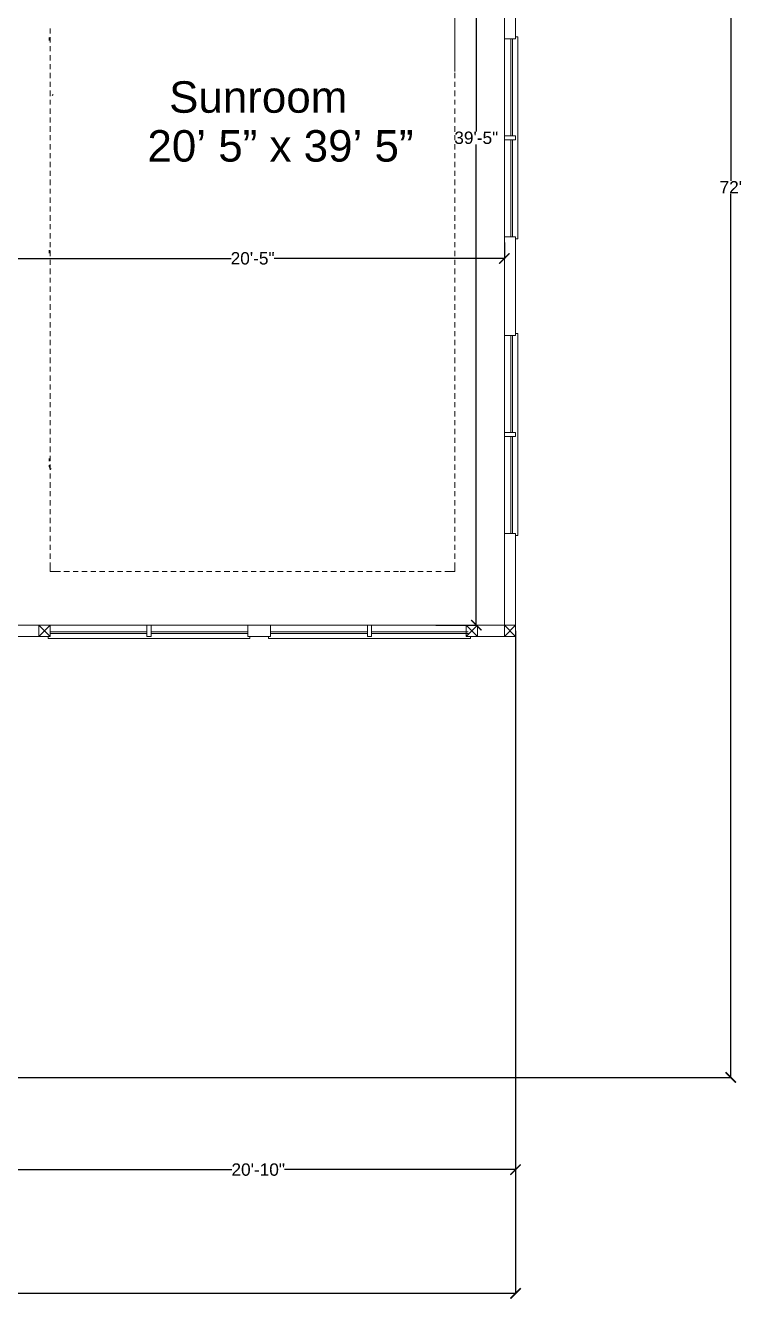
# Model space of a CAD drawing. Header units: inches. Extents: x 38 to 8673, y 1 to 7200.
# Drawn here: x 5019 to 5367, y 3207 to 3826 of the extents above; entities that cross this region are included whole.
import ezdxf

# ---------------------------------------------------------------- set-up
doc = ezdxf.new("R2010")
doc.units = ezdxf.units.IN
doc.header["$MEASUREMENT"] = 0
doc.layers.add('PDF_Layer 2', color=7, linetype='Continuous', true_color=0x221f1f)
doc.styles.add('PDF Arial', font='arial.ttf')
doc.styles.get("Standard").update_dxf_attribs({"font": 'arial.ttf'})
doc.dimstyles.get("Standard").update_dxf_attribs({"dimtxt": 6, "dimasz": 5, "dimexe": 0.18, "dimexo": 0.0625, "dimgap": 0.09, "dimtad": 0, "dimtih": 1, "dimtoh": 1, "dimdec": 0, "dimzin": 0, "dimdsep": 46, "dimlunit": 4, "dimtxsty": 'Standard', "dimblk": 'ARCHTICK', "dimcen": 0.09, "dimclrd": 3, "dimclre": 3, "dimclrt": 1, "dimadec": 0, "dimazin": 0, "dimtfac": 1, "dimtdec": 0, "dimtofl": 0, "dimtmove": 0, "dimatfit": 3, "dimfxl": 100, "dimtolj": 1, "dimtzin": 0, "dimarcsym": 0})

# ---------------------------------------------------------------- blocks, each defined once
blk = doc.blocks.new('_ArchTick')
at = {"color": 0, "linetype": 'ByBlock', "const_width": 0.15}
blk.add_lwpolyline([(-0.5, -0.5), (0.5, 0.5)], dxfattribs=at)
blk = doc.blocks.new('*D91')
at = {"layer": 'Defpoints', "color": 0, "transparency": 16777216}
for p in [(5006.93, 3720.58), (5251.45, 3720.58), (5251.45, 3712.79)]:
    blk.add_point(p, dxfattribs=at)
at = {"layer": 'PDF_Layer 2', "color": 3, "lineweight": -2, "transparency": 16777216}
for p, q in [((5006.93, 3720.52), (5006.93, 3712.61)), ((5251.45, 3720.52), (5251.45, 3712.61)), ((5006.93, 3712.79), (5118.74, 3712.79)), ((5251.45, 3712.79), (5139.63, 3712.79))]:
    blk.add_line(p, q, dxfattribs=at)
at = {"layer": 'PDF_Layer 2', "color": 3, "lineweight": -2, "transparency": 16777216, "xscale": 5, "yscale": 5, "zscale": 5, "rotation": 180}
blk.add_blockref('_ArchTick', (5006.93, 3712.79), dxfattribs=at)
at = {"layer": 'PDF_Layer 2', "color": 3, "lineweight": -2, "transparency": 16777216, "xscale": 5, "yscale": 5, "zscale": 5}
blk.add_blockref('_ArchTick', (5251.45, 3712.79), dxfattribs=at)
at = {"layer": 'PDF_Layer 2', "color": 1, "transparency": 16777216, "insert": (5129.19, 3712.79), "char_height": 6, "attachment_point": 5}
blk.add_mtext('\\A1;20\'-5"', dxfattribs=at)
blk = doc.blocks.new('*D78')
at = {"layer": 'Defpoints', "color": 0, "transparency": 16777216}
for p in [(5218.17, 4007.82), (5237.81, 4007.82), (5218.17, 3534.78)]:
    blk.add_point(p, dxfattribs=at)
at = {"layer": 'PDF_Layer 2', "color": 3, "lineweight": -2, "transparency": 16777216}
for p, q in [((5218.23, 4007.82), (5237.99, 4007.82)), ((5237.81, 4007.82), (5237.81, 3774.46)), ((5237.81, 3534.78), (5237.81, 3768.14)), ((5218.23, 3534.78), (5237.99, 3534.78))]:
    blk.add_line(p, q, dxfattribs=at)
at = {"layer": 'PDF_Layer 2', "color": 3, "lineweight": -2, "transparency": 16777216, "xscale": 5, "yscale": 5, "zscale": 5}
for p, rotation in [((5237.81, 4007.82), 90), ((5237.81, 3534.78), 270)]:
    blk.add_blockref('_ArchTick', p, dxfattribs=dict(at, rotation=rotation))
at = {"layer": 'PDF_Layer 2', "color": 1, "transparency": 16777216, "insert": (5237.81, 3771.3), "char_height": 6, "attachment_point": 5}
blk.add_mtext('\\A1;39\'-5"', dxfattribs=at)
blk = doc.blocks.new('*D101')
at = {"layer": 'Defpoints', "color": 0, "transparency": 16777216}
for p in [(5256.89, 3532.06), (5006.93, 3459.26), (5256.89, 3270.52)]:
    blk.add_point(p, dxfattribs=at)
at = {"layer": 'PDF_Layer 2', "color": 3, "lineweight": -2, "transparency": 16777216}
for p, q in [((5256.89, 3532), (5256.89, 3270.34)), ((5006.93, 3459.2), (5006.93, 3270.34)), ((5006.93, 3270.52), (5119.13, 3270.52)), ((5256.89, 3270.52), (5144.68, 3270.52))]:
    blk.add_line(p, q, dxfattribs=at)
at = {"layer": 'PDF_Layer 2', "color": 3, "lineweight": -2, "transparency": 16777216, "xscale": 5, "yscale": 5, "zscale": 5, "rotation": 180}
blk.add_blockref('_ArchTick', (5006.93, 3270.52), dxfattribs=at)
at = {"layer": 'PDF_Layer 2', "color": 3, "lineweight": -2, "transparency": 16777216, "xscale": 5, "yscale": 5, "zscale": 5}
blk.add_blockref('_ArchTick', (5256.89, 3270.52), dxfattribs=at)
at = {"layer": 'PDF_Layer 2', "color": 1, "transparency": 16777216, "insert": (5131.91, 3270.52), "char_height": 6, "attachment_point": 5}
blk.add_mtext('\\A1;20\'-10"', dxfattribs=at)
blk = doc.blocks.new('*D102')
at = {"layer": 'Defpoints', "color": 0, "transparency": 16777216}
for p in [(5256.89, 3529.34), (4192.85, 3333.26), (5256.89, 3210.48)]:
    blk.add_point(p, dxfattribs=at)
at = {"layer": 'PDF_Layer 2', "color": 3, "lineweight": -2, "transparency": 16777216}
for p, q in [((5256.89, 3529.28), (5256.89, 3210.3)), ((4192.85, 3333.2), (4192.85, 3210.3)), ((4192.85, 3210.48), (4714.47, 3210.48)), ((5256.89, 3210.48), (4735.27, 3210.48))]:
    blk.add_line(p, q, dxfattribs=at)
at = {"layer": 'PDF_Layer 2', "color": 3, "lineweight": -2, "transparency": 16777216, "xscale": 5, "yscale": 5, "zscale": 5, "rotation": 180}
blk.add_blockref('_ArchTick', (4192.85, 3210.48), dxfattribs=at)
at = {"layer": 'PDF_Layer 2', "color": 3, "lineweight": -2, "transparency": 16777216, "xscale": 5, "yscale": 5, "zscale": 5}
blk.add_blockref('_ArchTick', (5256.89, 3210.48), dxfattribs=at)
at = {"layer": 'PDF_Layer 2', "color": 1, "transparency": 16777216, "insert": (4724.87, 3210.48), "char_height": 6, "attachment_point": 5}
blk.add_mtext('\\A1;88\'-8"', dxfattribs=at)
blk = doc.blocks.new('*D80')
at = {"layer": 'Defpoints', "color": 0, "transparency": 16777216}
for p in [(4442.85, 4179.34), (5361.42, 4179.34), (4831.09, 3315.26)]:
    blk.add_point(p, dxfattribs=at)
at = {"layer": 'PDF_Layer 2', "color": 3, "lineweight": -2, "transparency": 16777216}
for p, q in [((4442.91, 4179.34), (5361.6, 4179.34)), ((5361.42, 4179.34), (5361.42, 3750.4)), ((5361.42, 3315.26), (5361.42, 3744.2)), ((4831.15, 3315.26), (5361.6, 3315.26))]:
    blk.add_line(p, q, dxfattribs=at)
at = {"layer": 'PDF_Layer 2', "color": 3, "lineweight": -2, "transparency": 16777216, "xscale": 5, "yscale": 5, "zscale": 5}
for p, rotation in [((5361.42, 4179.34), 90), ((5361.42, 3315.26), 270)]:
    blk.add_blockref('_ArchTick', p, dxfattribs=dict(at, rotation=rotation))
at = {"layer": 'PDF_Layer 2', "color": 1, "transparency": 16777216, "insert": (5361.42, 3747.3), "char_height": 6, "attachment_point": 5}
blk.add_mtext("\\A1;72'", dxfattribs=at)

msp = doc.modelspace()

# ---------------------------------------------------------------- linework, layer by layer
at = {"layer": 'PDF_Layer 2', "color": 18, "lineweight": 0, "true_color": 0x000000}
for p, q in [((5251.45, 3853.82), (5251.45, 3819.34)), ((5256.89, 3819.34), (5256.89, 3853.82)), ((5256.89, 3534.78), (5256.89, 3579.34)), ((5238.41, 3529.34), (5251.45, 3529.34))]:
    msp.add_line(p, q, dxfattribs=at)
for points in [[(5227.45, 3803.58), (5227.45, 3836.38)], [(5030.93, 3824.38), (5030.93, 3821.98)], [(5227.45, 3821.98), (5227.45, 3824.38)], [(5030.45, 3819.98), (5030.45, 3818.62), (5030.45, 3818.54)], [(5030.77, 3818.54), (5030.77, 3819.9), (5030.77, 3819.98)], [(5030.93, 3820.14), (5030.93, 3817.5)], [(5030.93, 3815.74), (5030.93, 3813.34)], [(5227.45, 3817.5), (5227.45, 3820.14)], [(5227.45, 3813.34), (5227.45, 3815.74)], [(5256.89, 3819.34), (5251.45, 3819.34), (5251.45, 3771.34), (5251.45, 3723.34), (5256.89, 3723.34)], [(5254.65, 3819.34), (5254.65, 3772.3)], [(5255.45, 3819.34), (5255.45, 3772.3)], [(5256.89, 3820.3), (5257.93, 3820.3), (5257.93, 3781.1), (5257.93, 3771.34), (5257.93, 3722.3), (5256.89, 3722.3)], [(5030.93, 3811.5), (5030.93, 3808.86)], [(5227.45, 3808.86), (5227.45, 3811.5)], [(5030.93, 3807.1), (5030.93, 3804.7)], [(5030.93, 3802.86), (5030.93, 3800.22)], [(5227.45, 3804.7), (5227.45, 3807.1)], [(5227.45, 3800.22), (5227.45, 3802.86)], [(5030.93, 3798.46), (5030.93, 3796.06)], [(5227.45, 3796.06), (5227.45, 3798.46)], [(5030.93, 3794.22), (5030.93, 3791.58)], [(5227.45, 3791.58), (5227.45, 3794.22)], [(5030.93, 3789.82), (5030.93, 3787.42)], [(5030.93, 3785.58), (5030.93, 3782.94)], [(5227.45, 3787.42), (5227.45, 3789.82)], [(5227.45, 3782.94), (5227.45, 3785.58)], [(5030.93, 3781.18), (5030.93, 3778.78)], [(5227.45, 3778.78), (5227.45, 3781.18)], [(5030.93, 3776.94), (5030.93, 3774.3)], [(5030.93, 3772.54), (5030.93, 3770.14)], [(5227.45, 3774.3), (5227.45, 3776.94)], [(5227.45, 3770.14), (5227.45, 3772.54)], [(5251.45, 3772.3), (5256.89, 3772.3), (5256.89, 3770.3), (5251.45, 3770.3)], [(5030.93, 3768.3), (5030.93, 3765.66)], [(5227.45, 3765.66), (5227.45, 3768.3)], [(5254.65, 3770.3), (5254.65, 3723.34)], [(5255.45, 3770.3), (5255.45, 3723.34)], [(5030.93, 3763.9), (5030.93, 3761.5)], [(5030.93, 3759.66), (5030.93, 3757.02)], [(5227.45, 3761.5), (5227.45, 3763.9)], [(5227.45, 3757.02), (5227.45, 3759.66)], [(5030.93, 3755.26), (5030.93, 3752.86)], [(5227.45, 3752.86), (5227.45, 3755.26)], [(5030.93, 3751.02), (5030.93, 3748.38)], [(5227.45, 3748.38), (5227.45, 3751.02)], [(5030.93, 3746.62), (5030.93, 3744.22)], [(5030.93, 3742.38), (5030.93, 3739.74)], [(5227.45, 3744.22), (5227.45, 3746.62)], [(5227.45, 3739.74), (5227.45, 3742.38)], [(5030.93, 3737.98), (5030.93, 3735.58)], [(5227.45, 3735.58), (5227.45, 3737.98)], [(5030.93, 3733.74), (5030.93, 3731.1)], [(5030.93, 3729.34), (5030.93, 3726.94)], [(5227.45, 3731.1), (5227.45, 3733.74)], [(5227.45, 3726.94), (5227.45, 3729.34)], [(5030.93, 3725.1), (5030.93, 3722.46)], [(5227.45, 3722.46), (5227.45, 3725.1)], [(5030.45, 3716.78), (5030.45, 3715.42), (5030.45, 3715.34)], [(5030.77, 3715.34), (5030.77, 3716.7), (5030.77, 3716.78)], [(5030.93, 3720.7), (5030.93, 3718.3)], [(5030.93, 3716.46), (5030.93, 3713.82)], [(5227.45, 3718.3), (5227.45, 3720.7)], [(5227.45, 3713.82), (5227.45, 3716.46)], [(5030.93, 3712.06), (5030.93, 3709.66)], [(5227.45, 3709.66), (5227.45, 3712.06)], [(5030.93, 3707.82), (5030.93, 3705.18)], [(5030.93, 3703.42), (5030.93, 3701.02)], [(5227.45, 3705.18), (5227.45, 3707.82)], [(5227.45, 3701.02), (5227.45, 3703.42)], [(5030.93, 3699.18), (5030.93, 3696.54)], [(5227.45, 3696.54), (5227.45, 3699.18)], [(5030.93, 3694.78), (5030.93, 3692.38)], [(5227.45, 3692.38), (5227.45, 3694.78)], [(5030.93, 3690.54), (5030.93, 3687.9)], [(5030.93, 3686.14), (5030.93, 3683.74)], [(5227.45, 3687.9), (5227.45, 3690.54)], [(5227.45, 3683.74), (5227.45, 3686.14)], [(5030.93, 3681.9), (5030.93, 3679.26)], [(5227.45, 3679.26), (5227.45, 3681.9)], [(5030.93, 3677.5), (5030.93, 3675.1)], [(5030.93, 3673.26), (5030.93, 3670.62)], [(5227.45, 3675.1), (5227.45, 3677.5)], [(5227.45, 3670.62), (5227.45, 3673.26)], [(5256.89, 3579.34), (5251.45, 3579.34), (5251.45, 3627.34), (5251.45, 3675.34)], [(5251.45, 3675.34), (5256.89, 3675.34)], [(5254.65, 3628.3), (5254.65, 3675.34)], [(5255.45, 3628.3), (5255.45, 3675.34)], [(5256.89, 3578.3), (5257.93, 3578.3), (5257.93, 3617.58), (5257.93, 3627.34), (5257.93, 3676.3), (5256.89, 3676.3)], [(5030.93, 3668.86), (5030.93, 3666.46)], [(5227.45, 3666.46), (5227.45, 3668.86)], [(5030.93, 3664.62), (5030.93, 3661.98)], [(5030.93, 3660.22), (5030.93, 3657.82)], [(5227.45, 3661.98), (5227.45, 3664.62)], [(5227.45, 3657.82), (5227.45, 3660.22)], [(5030.93, 3655.98), (5030.93, 3653.34)], [(5227.45, 3653.34), (5227.45, 3655.98)], [(5030.93, 3651.58), (5030.93, 3649.18)], [(5227.45, 3649.18), (5227.45, 3651.58)], [(5030.93, 3647.34), (5030.93, 3644.7)], [(5030.93, 3642.94), (5030.93, 3640.54)], [(5227.45, 3644.7), (5227.45, 3647.34)], [(5227.45, 3640.54), (5227.45, 3642.94)], [(5030.93, 3638.7), (5030.93, 3636.06)], [(5227.45, 3636.06), (5227.45, 3638.7)], [(5030.93, 3634.3), (5030.93, 3631.9)], [(5030.93, 3630.06), (5030.93, 3627.42)], [(5227.45, 3631.9), (5227.45, 3634.3)], [(5227.45, 3627.42), (5227.45, 3630.06)], [(5030.93, 3625.66), (5030.93, 3623.26)], [(5227.45, 3623.26), (5227.45, 3625.66)], [(5251.45, 3626.3), (5256.89, 3626.3), (5256.89, 3628.3), (5251.45, 3628.3)], [(5254.65, 3579.34), (5254.65, 3626.3)], [(5255.45, 3579.34), (5255.45, 3626.3)], [(5030.93, 3621.42), (5030.93, 3618.78)], [(5030.93, 3617.02), (5030.93, 3614.62)], [(5227.45, 3618.78), (5227.45, 3621.42)], [(5227.45, 3614.62), (5227.45, 3617.02)], [(5031.41, 3610.46), (5030.77, 3611.02), (5030.37, 3611.74), (5030.37, 3612.22), (5030.61, 3612.46)], [(5030.45, 3615.74), (5030.45, 3614.38), (5030.45, 3614.3)], [(5030.77, 3614.3), (5030.77, 3615.66), (5030.77, 3615.74)], [(5030.93, 3612.78), (5030.93, 3610.14)], [(5227.45, 3610.14), (5227.45, 3612.78)], [(5030.93, 3608.38), (5030.93, 3605.98)], [(5227.45, 3605.98), (5227.45, 3608.38)], [(5030.93, 3604.14), (5030.93, 3601.5)], [(5030.93, 3599.74), (5030.93, 3597.34)], [(5227.45, 3601.5), (5227.45, 3604.14)], [(5227.45, 3597.34), (5227.45, 3599.74)], [(5030.93, 3595.5), (5030.93, 3592.86)], [(5227.45, 3592.86), (5227.45, 3595.5)], [(5030.93, 3591.1), (5030.93, 3588.7)], [(5030.93, 3586.86), (5030.93, 3584.22)], [(5227.45, 3588.7), (5227.45, 3591.1)], [(5227.45, 3584.22), (5227.45, 3586.86)], [(5030.93, 3582.46), (5030.93, 3580.06)], [(5227.45, 3580.06), (5227.45, 3582.46)], [(5006.93, 3529.34), (5006.93, 3529.34), (5030.93, 3529.34), (5030.93, 3534.78), (5006.93, 3534.78), (5006.93, 3579.34)], [(5030.93, 3578.22), (5030.93, 3575.58)], [(5030.93, 3573.82), (5030.93, 3571.42)], [(5227.45, 3575.58), (5227.45, 3578.22)], [(5227.45, 3571.42), (5227.45, 3573.82)], [(5251.45, 3534.78), (5251.45, 3579.42)], [(5030.93, 3569.58), (5030.93, 3566.94)], [(5227.45, 3566.94), (5227.45, 3569.58)], [(5030.93, 3565.18), (5030.93, 3560.78), (5035.81, 3560.78)], [(5222.49, 3560.78), (5227.45, 3560.78), (5227.45, 3565.18)], [(5037.57, 3560.78), (5040.21, 3560.78)], [(5042.05, 3560.78), (5044.45, 3560.78)], [(5046.21, 3560.78), (5048.85, 3560.78)], [(5050.69, 3560.78), (5053.09, 3560.78)], [(5054.85, 3560.78), (5057.49, 3560.78)], [(5059.33, 3560.78), (5061.73, 3560.78)], [(5063.49, 3560.78), (5066.13, 3560.78)], [(5067.97, 3560.78), (5070.37, 3560.78)], [(5072.13, 3560.78), (5074.77, 3560.78)], [(5076.61, 3560.78), (5079.01, 3560.78)], [(5080.77, 3560.78), (5083.41, 3560.78)], [(5085.25, 3560.78), (5087.65, 3560.78)], [(5089.41, 3560.78), (5092.05, 3560.78)], [(5093.89, 3560.78), (5096.29, 3560.78)], [(5098.13, 3560.78), (5100.77, 3560.78)], [(5102.53, 3560.78), (5104.93, 3560.78)], [(5106.77, 3560.78), (5109.41, 3560.78)], [(5111.17, 3560.78), (5113.57, 3560.78)], [(5115.41, 3560.78), (5118.05, 3560.78)], [(5119.81, 3560.78), (5122.21, 3560.78)], [(5124.05, 3560.78), (5126.69, 3560.78)], [(5128.45, 3560.78), (5130.85, 3560.78)], [(5132.69, 3560.78), (5135.33, 3560.78)], [(5137.09, 3560.78), (5139.49, 3560.78)], [(5141.33, 3560.78), (5143.97, 3560.78)], [(5145.73, 3560.78), (5148.13, 3560.78)], [(5149.97, 3560.78), (5152.61, 3560.78)], [(5154.37, 3560.78), (5156.77, 3560.78)], [(5158.61, 3560.78), (5161.25, 3560.78)], [(5163.01, 3560.78), (5165.41, 3560.78)], [(5167.25, 3560.78), (5169.89, 3560.78)], [(5171.65, 3560.78), (5174.05, 3560.78)], [(5175.89, 3560.78), (5178.53, 3560.78)], [(5180.29, 3560.78), (5182.69, 3560.78)], [(5184.53, 3560.78), (5187.17, 3560.78)], [(5188.93, 3560.78), (5191.33, 3560.78)], [(5193.17, 3560.78), (5195.81, 3560.78)], [(5197.57, 3560.78), (5199.97, 3560.78)], [(5200.81, 3560.78), (5203.45, 3560.78)], [(5205.21, 3560.78), (5207.61, 3560.78)], [(5209.45, 3560.78), (5212.09, 3560.78)], [(5213.85, 3560.78), (5216.25, 3560.78)], [(5218.09, 3560.78), (5220.73, 3560.78)], [(5011.41, 3534.78), (5038.93, 3534.78)], [(5030.93, 3534.78), (5078.93, 3534.78), (5126.93, 3534.78), (5126.93, 3529.34)], [(5030.93, 3531.58), (5077.89, 3531.58)], [(5030.93, 3530.78), (5077.89, 3530.78)], [(5058.53, 3534.78), (5043.81, 3534.78)], [(5077.89, 3534.78), (5077.89, 3529.34), (5079.89, 3529.34), (5079.89, 3534.78)], [(5079.89, 3531.58), (5126.93, 3531.58)], [(5079.89, 3530.78), (5126.93, 3530.78)], [(5126.93, 3534.78), (5137.89, 3534.78), (5137.89, 3529.34), (5126.93, 3529.34)], [(5142.21, 3534.78), (5132.37, 3534.78)], [(5252.45, 3534.78), (5185.89, 3534.78), (5137.89, 3534.78)], [(5184.93, 3531.58), (5137.89, 3531.58)], [(5184.93, 3530.78), (5137.89, 3530.78)], [(5186.93, 3534.78), (5186.93, 3529.34), (5184.93, 3529.34), (5184.93, 3534.78)], [(5233.89, 3531.58), (5186.93, 3531.58)], [(5233.89, 3530.78), (5186.93, 3530.78)], [(5011.41, 3529.34), (5030.93, 3529.34)], [(5029.89, 3529.34), (5029.89, 3528.3), (5069.17, 3528.3), (5078.93, 3528.3), (5127.89, 3528.3), (5127.89, 3529.34)], [(5234.93, 3529.34), (5234.93, 3528.3), (5195.65, 3528.3), (5185.89, 3528.3), (5136.93, 3528.3), (5136.93, 3529.34)]]:
    msp.add_lwpolyline(points, dxfattribs=at)
for points in [[(5031.89, 3791.82), (5032.37, 3792.3)], [(5032.37, 3792.3), (5031.89, 3791.82)], [(5251.45, 3723.34), (5256.89, 3723.34), (5256.89, 3675.34), (5251.45, 3675.34)], [(5025.41, 3534.78), (5030.93, 3529.34)], [(5030.93, 3534.78), (5025.41, 3529.34)], [(5025.41, 3529.34), (5030.93, 3529.34), (5030.93, 3534.78), (5025.41, 3534.78)], [(5025.41, 3529.34), (5030.93, 3529.34), (5030.93, 3534.78), (5025.41, 3534.78)], [(5232.89, 3534.78), (5238.41, 3529.34)], [(5238.41, 3534.78), (5232.89, 3529.34)], [(5232.89, 3529.34), (5238.41, 3529.34), (5238.41, 3534.78), (5232.89, 3534.78)], [(5232.89, 3529.34), (5238.41, 3529.34), (5238.41, 3534.78), (5232.89, 3534.78)], [(5251.45, 3534.78), (5256.89, 3529.34)], [(5256.89, 3534.78), (5251.45, 3529.34)], [(5251.45, 3529.34), (5256.89, 3529.34), (5256.89, 3534.78), (5251.45, 3534.78)], [(5251.45, 3529.34), (5256.89, 3529.34), (5256.89, 3534.78), (5251.45, 3534.78)]]:
    msp.add_lwpolyline(points, close=True, dxfattribs=at)

# ---------------------------------------------------------------- texts
at = {"layer": 'PDF_Layer 2', "color": 18, "lineweight": 0, "true_color": 0x000000, "attachment_point": 7, "style": 'PDF Arial'}
for s, insert, char_height in [('Sunroom', (5088.63, 3783.27), 15.271), ('20’ 5” x 39’ 5”', (5078.11, 3759.55), 15.2708)]:
    msp.add_mtext(s, dxfattribs=dict(at, insert=insert, char_height=char_height))

# ---------------------------------------------------------------- dimensions: what is measured, and where the dimension line sits
at = {"layer": 'PDF_Layer 2', "color": 18, "true_color": 0x000000}
for base, p1, p2, picture, middle in [((5361.42, 4179.34), (4831.09, 3315.26), (4442.85, 4179.34), '*D80', (5361.42, 3747.3)), ((5237.81, 4007.82), (5218.17, 3534.78), (5218.17, 4007.82), '*D78', (5237.81, 3771.3))]:
    dim = msp.add_linear_dim(base=base, p1=p1, p2=p2, angle=90, dimstyle='Standard', dxfattribs=at)
    dim.commit()
    dim.dimension.update_dxf_attribs({"geometry": picture, "text_midpoint": middle})
for base, p1, p2, picture, middle in [((5251.45, 3712.79), (5006.93, 3720.58), (5251.45, 3720.58), '*D91', (5129.19, 3712.79)), ((5256.89, 3270.52), (5006.93, 3459.26), (5256.89, 3532.06), '*D101', (5131.91, 3270.52)), ((5256.89, 3210.48), (4192.85, 3333.26), (5256.89, 3529.34), '*D102', (4724.87, 3210.48))]:
    dim = msp.add_linear_dim(base=base, p1=p1, p2=p2, dimstyle='Standard', dxfattribs=at)
    dim.commit()
    dim.dimension.update_dxf_attribs({"geometry": picture, "text_midpoint": middle})

doc.saveas('drawing.dxf')
